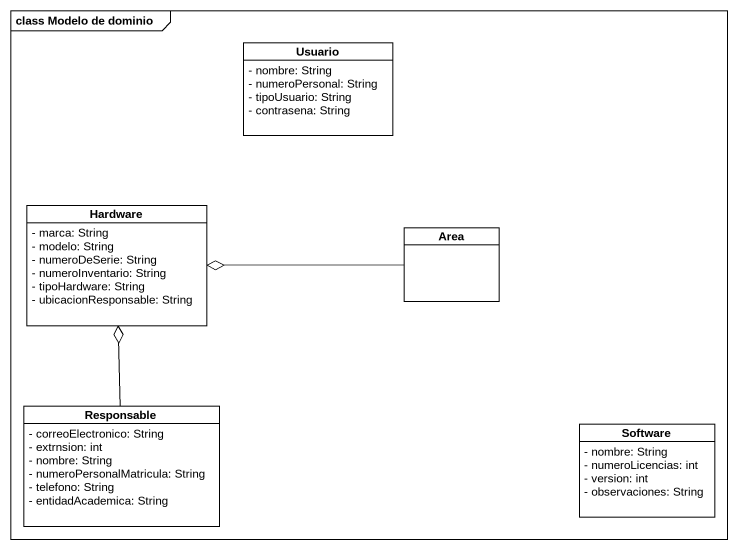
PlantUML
@startuml
mainframe class Modelo de dominio
hide circle
hide empty members
skinparam classAttributeIconSize 0
class Usuario {
  - nombre: String
  - numeroPersonal: String
  - tipoUsuario: String
  - contrasena: String
}
class Hardware {
  - marca: String
  - modelo: String
  - numeroDeSerie: String
  - numeroInventario: String
  - tipoHardware: String
  - ubicacionResponsable: String
}
class Area
class Responsable {
  - correoElectronico: String
  - extrnsion: int
  - nombre: String
  - numeroPersonalMatricula: String
  - telefono: String
  - entidadAcademica: String
}
class Software {
  - nombre: String
  - numeroLicencias: int
  - version: int
  - observaciones: String
}
Area -left-o Hardware
Responsable -up-o Hardware
@enduml
